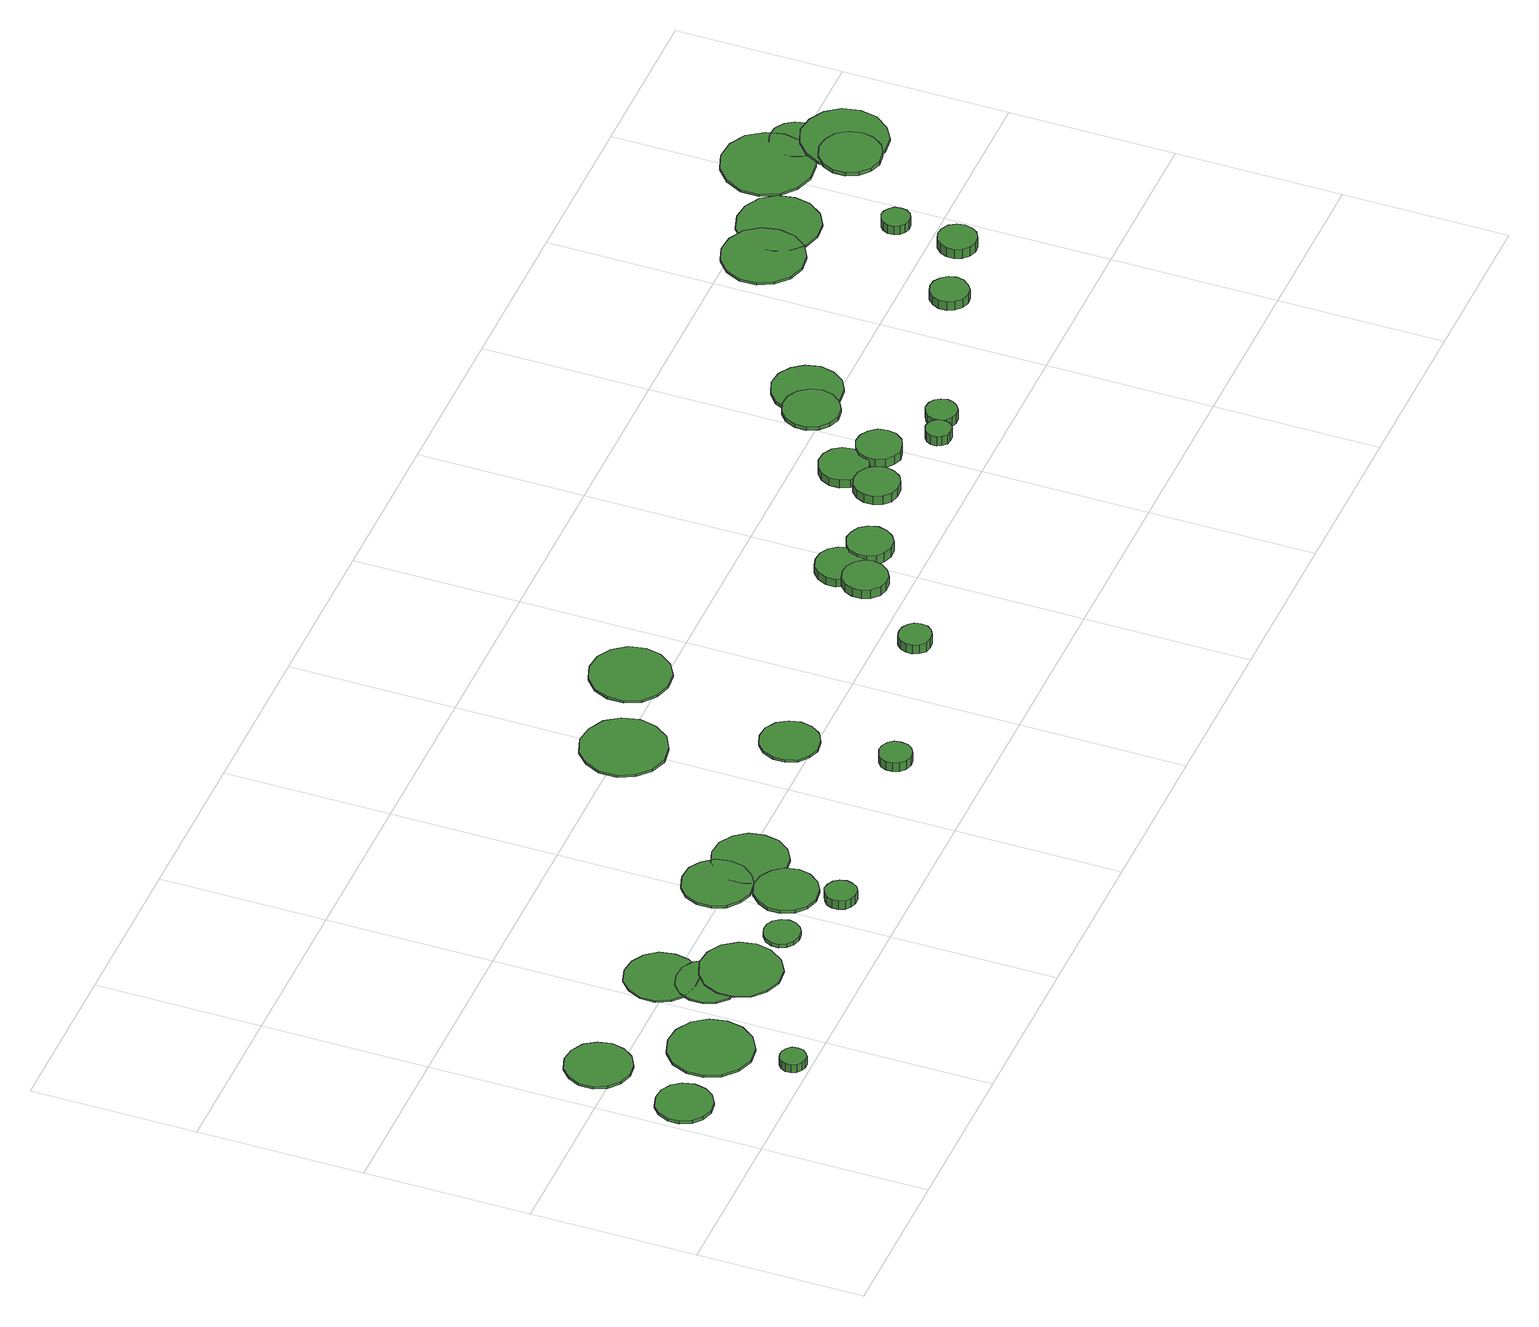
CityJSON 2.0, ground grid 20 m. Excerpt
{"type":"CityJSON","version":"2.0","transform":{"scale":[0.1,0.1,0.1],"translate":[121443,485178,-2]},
"CityObjects":{
"tree1":{"type":"SolitaryVegetationObject","attributes":{"function":"something"},"geometry":[{"type":"MultiSurface","lod":"1","boundaries":[[[0,1,2,3,4,5,6,7,8,9,10,11,12,13,14]],[[15,16,17,18,19,20,21,22,23,24,25,26,27,28,29]],[[0,29,28,1]],[[1,28,27,2]],[[2,27,26,3]],[[3,26,25,4]],[[4,25,24,5]],[[5,24,23,6]],[[6,23,22,7]],[[7,22,21,8]],[[8,21,20,9]],[[9,20,19,10]],[[10,19,18,11]],[[11,18,17,12]],[[12,17,16,13]],[[13,16,15,14]],[[14,15,29,0]]]}]},
"tree2":{"type":"SolitaryVegetationObject","attributes":{"function":"something"},"geometry":[{"type":"MultiSurface","lod":"1","boundaries":[[[30,31,32,33,34,35,36,37,38,39,40,41,42,43,44]],[[45,46,47,48,49,50,51,52,53,54,55,56,57,58,59]],[[30,59,58,31]],[[31,58,57,32]],[[32,57,56,33]],[[33,56,55,34]],[[34,55,54,35]],[[35,54,53,36]],[[36,53,52,37]],[[37,52,51,38]],[[38,51,50,39]],[[39,50,49,40]],[[40,49,48,41]],[[41,48,47,42]],[[42,47,46,43]],[[43,46,45,44]],[[44,45,59,30]]]}]},
"tree3":{"type":"SolitaryVegetationObject","attributes":{"function":"something"},"geometry":[{"type":"MultiSurface","lod":"1","boundaries":[[[60,61,62,63,64,65,66,67,68,69,70,71,72,73,74]],[[75,76,77,78,79,80,81,82,83,84,85,86,87,88,89]],[[60,89,88,61]],[[61,88,87,62]],[[62,87,86,63]],[[63,86,85,64]],[[64,85,84,65]],[[65,84,83,66]],[[66,83,82,67]],[[67,82,81,68]],[[68,81,80,69]],[[69,80,79,70]],[[70,79,78,71]],[[71,78,77,72]],[[72,77,76,73]],[[73,76,75,74]],[[74,75,89,60]]]}]},
"tree4":{"type":"SolitaryVegetationObject","attributes":{"function":"something"},"geometry":[{"type":"MultiSurface","lod":"1","boundaries":[[[90,91,92,93,94,95,96,97,98,99,100,101,102,103,104]],[[105,106,107,108,109,110,111,112,113,114,115,116,117,118,119]],[[90,119,118,91]],[[91,118,117,92]],[[92,117,116,93]],[[93,116,115,94]],[[94,115,114,95]],[[95,114,113,96]],[[96,113,112,97]],[[97,112,111,98]],[[98,111,110,99]],[[99,110,109,100]],[[100,109,108,101]],[[101,108,107,102]],[[102,107,106,103]],[[103,106,105,104]],[[104,105,119,90]]]}]},
"tree5":{"type":"SolitaryVegetationObject","attributes":{"function":"something"},"geometry":[{"type":"MultiSurface","lod":"1","boundaries":[[[120,121,122,123,124,125,126,127,128,129,130,131,132,133,134]],[[135,136,137,138,139,140,141,142,143,144,145,146,147,148,149]],[[120,149,148,121]],[[121,148,147,122]],[[122,147,146,123]],[[123,146,145,124]],[[124,145,144,125]],[[125,144,143,126]],[[126,143,142,127]],[[127,142,141,128]],[[128,141,140,129]],[[129,140,139,130]],[[130,139,138,131]],[[131,138,137,132]],[[132,137,136,133]],[[133,136,135,134]],[[134,135,149,120]]]}]},
"tree6":{"type":"SolitaryVegetationObject","attributes":{"function":"something"},"geometry":[{"type":"MultiSurface","lod":"1","boundaries":[[[150,151,152,153,154,155,156,157,158,159,160,161,162,163,164]],[[165,166,167,168,169,170,171,172,173,174,175,176,177,178,179]],[[150,179,178,151]],[[151,178,177,152]],[[152,177,176,153]],[[153,176,175,154]],[[154,175,174,155]],[[155,174,173,156]],[[156,173,172,157]],[[157,172,171,158]],[[158,171,170,159]],[[159,170,169,160]],[[160,169,168,161]],[[161,168,167,162]],[[162,167,166,163]],[[163,166,165,164]],[[164,165,179,150]]]}]},
"tree7":{"type":"SolitaryVegetationObject","attributes":{"function":"something"},"geometry":[{"type":"MultiSurface","lod":"1","boundaries":[[[180,181,182,183,184,185,186,187,188,189,190,191,192,193,194]],[[195,196,197,198,199,200,201,202,203,204,205,206,207,208,209]],[[180,209,208,181]],[[181,208,207,182]],[[182,207,206,183]],[[183,206,205,184]],[[184,205,204,185]],[[185,204,203,186]],[[186,203,202,187]],[[187,202,201,188]],[[188,201,200,189]],[[189,200,199,190]],[[190,199,198,191]],[[191,198,197,192]],[[192,197,196,193]],[[193,196,195,194]],[[194,195,209,180]]]}]},
"tree8":{"type":"SolitaryVegetationObject","attributes":{"function":"something"},"geometry":[{"type":"MultiSurface","lod":"1","boundaries":[[[210,211,212,213,214,215,216,217,218,219,220,221,222,223,224]],[[225,226,227,228,229,230,231,232,233,234,235,236,237,238,239]],[[210,239,238,211]],[[211,238,237,212]],[[212,237,236,213]],[[213,236,235,214]],[[214,235,234,215]],[[215,234,233,216]],[[216,233,232,217]],[[217,232,231,218]],[[218,231,230,219]],[[219,230,229,220]],[[220,229,228,221]],[[221,228,227,222]],[[222,227,226,223]],[[223,226,225,224]],[[224,225,239,210]]]}]},
"tree9":{"type":"SolitaryVegetationObject","attributes":{"function":"something"},"geometry":[{"type":"MultiSurface","lod":"1","boundaries":[[[240,241,242,243,244,245,246,247,248,249,250,251,252,253,254]],[[255,256,257,258,259,260,261,262,263,264,265,266,267,268,269]],[[240,269,268,241]],[[241,268,267,242]],[[242,267,266,243]],[[243,266,265,244]],[[244,265,264,245]],[[245,264,263,246]],[[246,263,262,247]],[[247,262,261,248]],[[248,261,260,249]],[[249,260,259,250]],[[250,259,258,251]],[[251,258,257,252]],[[252,257,256,253]],[[253,256,255,254]],[[254,255,269,240]]]}]},
"tree10":{"type":"SolitaryVegetationObject","attributes":{"function":"something"},"geometry":[{"type":"MultiSurface","lod":"1","boundaries":[[[270,271,272,273,274,275,276,277,278,279,280,281,282,283,284]],[[285,286,287,288,289,290,291,292,293,294,295,296,297,298,299]],[[270,299,298,271]],[[271,298,297,272]],[[272,297,296,273]],[[273,296,295,274]],[[274,295,294,275]],[[275,294,293,276]],[[276,293,292,277]],[[277,292,291,278]],[[278,291,290,279]],[[279,290,289,280]],[[280,289,288,281]],[[281,288,287,282]],[[282,287,286,283]],[[283,286,285,284]],[[284,285,299,270]]]}]},
"tree11":{"type":"SolitaryVegetationObject","attributes":{"function":"something"},"geometry":[{"type":"MultiSurface","lod":"1","boundaries":[[[300,301,302,303,304,305,306,307,308,309,310,311,312,313,314]],[[315,316,317,318,319,320,321,322,323,324,325,326,327,328,329]],[[300,329,328,301]],[[301,328,327,302]],[[302,327,326,303]],[[303,326,325,304]],[[304,325,324,305]],[[305,324,323,306]],[[306,323,322,307]],[[307,322,321,308]],[[308,321,320,309]],[[309,320,319,310]],[[310,319,318,311]],[[311,318,317,312]],[[312,317,316,313]],[[313,316,315,314]],[[314,315,329,300]]]}]},
"tree12":{"type":"SolitaryVegetationObject","attributes":{"function":"something"},"geometry":[{"type":"MultiSurface","lod":"1","boundaries":[[[330,331,332,333,334,335,336,337,338,339,340,341,342,343,344]],[[345,346,347,348,349,350,351,352,353,354,355,356,357,358,359]],[[330,359,358,331]],[[331,358,357,332]],[[332,357,356,333]],[[333,356,355,334]],[[334,355,354,335]],[[335,354,353,336]],[[336,353,352,337]],[[337,352,351,338]],[[338,351,350,339]],[[339,350,349,340]],[[340,349,348,341]],[[341,348,347,342]],[[342,347,346,343]],[[343,346,345,344]],[[344,345,359,330]]]}]},
"tree13":{"type":"SolitaryVegetationObject","attributes":{"function":"something"},"geometry":[{"type":"MultiSurface","lod":"1","boundaries":[[[360,361,362,363,364,365,366,367,368,369,370,371,372,373,374]],[[375,376,377,378,379,380,381,382,383,384,385,386,387,388,389]],[[360,389,388,361]],[[361,388,387,362]],[[362,387,386,363]],[[363,386,385,364]],[[364,385,384,365]],[[365,384,383,366]],[[366,383,382,367]],[[367,382,381,368]],[[368,381,380,369]],[[369,380,379,370]],[[370,379,378,371]],[[371,378,377,372]],[[372,377,376,373]],[[373,376,375,374]],[[374,375,389,360]]]}]},
"tree14":{"type":"SolitaryVegetationObject","attributes":{"function":"something"},"geometry":[{"type":"MultiSurface","lod":"1","boundaries":[[[390,391,392,393,394,395,396,397,398,399,400,401,402,403,404]],[[405,406,407,408,409,410,411,412,413,414,415,416,417,418,419]],[[390,419,418,391]],[[391,418,417,392]],[[392,417,416,393]],[[393,416,415,394]],[[394,415,414,395]],[[395,414,413,396]],[[396,413,412,397]],[[397,412,411,398]],[[398,411,410,399]],[[399,410,409,400]],[[400,409,408,401]],[[401,408,407,402]],[[402,407,406,403]],[[403,406,405,404]],[[404,405,419,390]]]}]},
"tree15":{"type":"SolitaryVegetationObject","attributes":{"function":"something"},"geometry":[{"type":"MultiSurface","lod":"1","boundaries":[[[420,421,422,423,424,425,426,427,428,429,430,431,432,433,434]],[[435,436,437,438,439,440,441,442,443,444,445,446,447,448,449]],[[420,449,448,421]],[[421,448,447,422]],[[422,447,446,423]],[[423,446,445,424]],[[424,445,444,425]],[[425,444,443,426]],[[426,443,442,427]],[[427,442,441,428]],[[428,441,440,429]],[[429,440,439,430]],[[430,439,438,431]],[[431,438,437,432]],[[432,437,436,433]],[[433,436,435,434]],[[434,435,449,420]]]}]},
"tree16":{"type":"SolitaryVegetationObject","attributes":{"function":"something"},"geometry":[{"type":"MultiSurface","lod":"1","boundaries":[[[450,451,452,453,454,455,456,457,458,459,460,461,462,463,464]],[[465,466,467,468,469,470,471,472,473,474,475,476,477,478,479]],[[450,479,478,451]],[[451,478,477,452]],[[452,477,476,453]],[[453,476,475,454]],[[454,475,474,455]],[[455,474,473,456]],[[456,473,472,457]],[[457,472,471,458]],[[458,471,470,459]],[[459,470,469,460]],[[460,469,468,461]],[[461,468,467,462]],[[462,467,466,463]],[[463,466,465,464]],[[464,465,479,450]]]}]},
"tree17":{"type":"SolitaryVegetationObject","attributes":{"function":"something"},"geometry":[{"type":"MultiSurface","lod":"1","boundaries":[[[480,481,482,483,484,485,486,487,488,489,490,491,492,493,494]],[[495,496,497,498,499,500,501,502,503,504,505,506,507,508,509]],[[480,509,508,481]],[[481,508,507,482]],[[482,507,506,483]],[[483,506,505,484]],[[484,505,504,485]],[[485,504,503,486]],[[486,503,502,487]],[[487,502,501,488]],[[488,501,500,489]],[[489,500,499,490]],[[490,499,498,491]],[[491,498,497,492]],[[492,497,496,493]],[[493,496,495,494]],[[494,495,509,480]]]}]},
"tree18":{"type":"SolitaryVegetationObject","attributes":{"function":"something"},"geometry":[{"type":"MultiSurface","lod":"1","boundaries":[[[510,511,512,513,514,515,516,517,518,519,520,521,522,523,524]],[[525,526,527,528,529,530,531,532,533,534,535,536,537,538,539]],[[510,539,538,511]],[[511,538,537,512]],[[512,537,536,513]],[[513,536,535,514]],[[514,535,534,515]],[[515,534,533,516]],[[516,533,532,517]],[[517,532,531,518]],[[518,531,530,519]],[[519,530,529,520]],[[520,529,528,521]],[[521,528,527,522]],[[522,527,526,523]],[[523,526,525,524]],[[524,525,539,510]]]}]},
"tree19":{"type":"SolitaryVegetationObject","attributes":{"function":"something"},"geometry":[{"type":"MultiSurface","lod":"1","boundaries":[[[540,541,542,543,544,545,546,547,548,549,550,551,552,553,554]],[[555,556,557,558,559,560,561,562,563,564,565,566,567,568,569]],[[540,569,568,541]],[[541,568,567,542]],[[542,567,566,543]],[[543,566,565,544]],[[544,565,564,545]],[[545,564,563,546]],[[546,563,562,547]],[[547,562,561,548]],[[548,561,560,549]],[[549,560,559,550]],[[550,559,558,551]],[[551,558,557,552]],[[552,557,556,553]],[[553,556,555,554]],[[554,555,569,540]]]}]},
"tree20":{"type":"SolitaryVegetationObject","attributes":{"function":"something"},"geometry":[{"type":"MultiSurface","lod":"1","boundaries":[[[570,571,572,573,574,575,576,577,578,579,580,581,582,583,584]],[[585,586,587,588,589,590,591,592,593,594,595,596,597,598,599]],[[570,599,598,571]],[[571,598,597,572]],[[572,597,596,573]],[[573,596,595,574]],[[574,595,594,575]],[[575,594,593,576]],[[576,593,592,577]],[[577,592,591,578]],[[578,591,590,579]],[[579,590,589,580]],[[580,589,588,581]],[[581,588,587,582]],[[582,587,586,583]],[[583,586,585,584]],[[584,585,599,570]]]}]},
"tree21":{"type":"SolitaryVegetationObject","attributes":{"function":"something"},"geometry":[{"type":"MultiSurface","lod":"1","boundaries":[[[600,601,602,603,604,605,606,607,608,609,610,611,612,613,614]],[[615,616,617,618,619,620,621,622,623,624,625,626,627,628,629]],[[600,629,628,601]],[[601,628,627,602]],[[602,627,626,603]],[[603,626,625,604]],[[604,625,624,605]],[[605,624,623,606]],[[606,623,622,607]],[[607,622,621,608]],[[608,621,620,609]],[[609,620,619,610]],[[610,619,618,611]],[[611,618,617,612]],[[612,617,616,613]],[[613,616,615,614]],[[614,615,629,600]]]}]},
"tree22":{"type":"SolitaryVegetationObject","attributes":{"function":"something"},"geometry":[{"type":"MultiSurface","lod":"1","boundaries":[[[630,631,632,633,634,635,636,637,638,639,640,641,642,643,644]],[[645,646,647,648,649,650,651,652,653,654,655,656,657,658,659]],[[630,659,658,631]],[[631,658,657,632]],[[632,657,656,633]],[[633,656,655,634]],[[634,655,654,635]],[[635,654,653,636]],[[636,653,652,637]],[[637,652,651,638]],[[638,651,650,639]],[[639,650,649,640]],[[640,649,648,641]],[[641,648,647,642]],[[642,647,646,643]],[[643,646,645,644]],[[644,645,659,630]]]}]},
"tree23":{"type":"SolitaryVegetationObject","attributes":{"function":"something"},"geometry":[{"type":"MultiSurface","lod":"1","boundaries":[[[660,661,662,663,664,665,666,667,668,669,670,671,672,673,674]],[[675,676,677,678,679,680,681,682,683,684,685,686,687,688,689]],[[660,689,688,661]],[[661,688,687,662]],[[662,687,686,663]],[[663,686,685,664]],[[664,685,684,665]],[[665,684,683,666]],[[666,683,682,667]],[[667,682,681,668]],[[668,681,680,669]],[[669,680,679,670]],[[670,679,678,671]],[[671,678,677,672]],[[672,677,676,673]],[[673,676,675,674]],[[674,675,689,660]]]}]},
"tree24":{"type":"SolitaryVegetationObject","attributes":{"function":"something"},"geometry":[{"type":"MultiSurface","lod":"1","boundaries":[[[690,691,692,693,694,695,696,697,698,699,700,701,702,703,704]],[[705,706,707,708,709,710,711,712,713,714,715,716,717,718,719]],[[690,719,718,691]],[[691,718,717,692]],[[692,717,716,693]],[[693,716,715,694]],[[694,715,714,695]],[[695,714,713,696]],[[696,713,712,697]],[[697,712,711,698]],[[698,711,710,699]],[[699,710,709,700]],[[700,709,708,701]],[[701,708,707,702]],[[702,707,706,703]],[[703,706,705,704]],[[704,705,719,690]]]}]},
"tree25":{"type":"SolitaryVegetationObject","attributes":{"function":"something"},"geometry":[{"type":"MultiSurface","lod":"1","boundaries":[[[720,721,722,723,724,725,726,727,728,729,730,731,732,733,734]],[[735,736,737,738,739,740,741,742,743,744,745,746,747,748,749]],[[720,749,748,721]],[[721,748,747,722]],[[722,747,746,723]],[[723,746,745,724]],[[724,745,744,725]],[[725,744,743,726]],[[726,743,742,727]],[[727,742,741,728]],[[728,741,740,729]],[[729,740,739,730]],[[730,739,738,731]],[[731,738,737,732]],[[732,737,736,733]],[[733,736,735,734]],[[734,735,749,720]]]}]},
"tree26":{"type":"SolitaryVegetationObject","attributes":{"function":"something"},"geometry":[{"type":"MultiSurface","lod":"1","boundaries":[[[750,751,752,753,754,755,756,757,758,759,760,761,762,763,764]],[[765,766,767,768,769,770,771,772,773,774,775,776,777,778,779]],[[750,779,778,751]],[[751,778,777,752]],[[752,777,776,753]],[[753,776,775,754]],[[754,775,774,755]],[[755,774,773,756]],[[756,773,772,757]],[[757,772,771,758]],[[758,771,770,759]],[[759,770,769,760]],[[760,769,768,761]],[[761,768,767,762]],[[762,767,766,763]],[[763,766,765,764]],[[764,765,779,750]]]}]},
"tree27":{"type":"SolitaryVegetationObject","attributes":{"function":"something"},"geometry":[{"type":"MultiSurface","lod":"1","boundaries":[[[780,781,782,783,784,785,786,787,788,789,790,791,792,793,794]],[[795,796,797,798,799,800,801,802,803,804,805,806,807,808,809]],[[780,809,808,781]],[[781,808,807,782]],[[782,807,806,783]],[[783,806,805,784]],[[784,805,804,785]],[[785,804,803,786]],[[786,803,802,787]],[[787,802,801,788]],[[788,801,800,789]],[[789,800,799,790]],[[790,799,798,791]],[[791,798,797,792]],[[792,797,796,793]],[[793,796,795,794]],[[794,795,809,780]]]}]},
"tree28":{"type":"SolitaryVegetationObject","attributes":{"function":"something"},"geometry":[{"type":"MultiSurface","lod":"1","boundaries":[[[810,811,812,813,814,815,816,817,818,819,820,821,822,823,824]],[[825,826,827,828,829,830,831,832,833,834,835,836,837,838,839]],[[810,839,838,811]],[[811,838,837,812]],[[812,837,836,813]],[[813,836,835,814]],[[814,835,834,815]],[[815,834,833,816]],[[816,833,832,817]],[[817,832,831,818]],[[818,831,830,819]],[[819,830,829,820]],[[820,829,828,821]],[[821,828,827,822]],[[822,827,826,823]],[[823,826,825,824]],[[824,825,839,810]]]}]},
"tree29":{"type":"SolitaryVegetationObject","attributes":{"function":"something"},"geometry":[{"type":"MultiSurface","lod":"1","boundaries":[[[840,841,842,843,844,845,846,847,848,849,850,851,852,853,854]],[[855,856,857,858,859,860,861,862,863,864,865,866,867,868,869]],[[840,869,868,841]],[[841,868,867,842]],[[842,867,866,843]],[[843,866,865,844]],[[844,865,864,845]],[[845,864,863,846]],[[846,863,862,847]],[[847,862,861,848]],[[848,861,860,849]],[[849,860,859,850]],[[850,859,858,851]],[[851,858,857,852]],[[852,857,856,853]],[[853,856,855,854]],[[854,855,869,840]]]}]},
"tree30":{"type":"SolitaryVegetationObject","attributes":{"function":"something"},"geometry":[{"type":"MultiSurface","lod":"1","boundaries":[[[870,871,872,873,874,875,876,877,878,879,880,881,882,883,884]],[[885,886,887,888,889,890,891,892,893,894,895,896,897,898,899]],[[870,899,898,871]],[[871,898,897,872]],[[872,897,896,873]],[[873,896,895,874]],[[874,895,894,875]],[[875,894,893,876]],[[876,893,892,877]],[[877,892,891,878]],[[878,891,890,879]],[[879,890,889,880]],[[880,889,888,881]],[[881,888,887,882]],[[882,887,886,883]],[[883,886,885,884]],[[884,885,899,870]]]}]},
"tree31":{"type":"SolitaryVegetationObject","attributes":{"function":"something"},"geometry":[{"type":"MultiSurface","lod":"1","boundaries":[[[900,901,902,903,904,905,906,907,908,909,910,911,912,913,914]],[[915,916,917,918,919,920,921,922,923,924,925,926,927,928,929]],[[900,929,928,901]],[[901,928,927,902]],[[902,927,926,903]],[[903,926,925,904]],[[904,925,924,905]],[[905,924,923,906]],[[906,923,922,907]],[[907,922,921,908]],[[908,921,920,909]],[[909,920,919,910]],[[910,919,918,911]],[[911,918,917,912]],[[912,917,916,913]],[[913,916,915,914]],[[914,915,929,900]]]}]},
"tree32":{"type":"SolitaryVegetationObject","attributes":{"function":"something"},"geometry":[{"type":"MultiSurface","lod":"1","boundaries":[[[930,931,932,933,934,935,936,937,938,939,940,941,942,943,944]],[[945,946,947,948,949,950,951,952,953,954,955,956,957,958,959]],[[930,959,958,931]],[[931,958,957,932]],[[932,957,956,933]],[[933,956,955,934]],[[934,955,954,935]],[[935,954,953,936]],[[936,953,952,937]],[[937,952,951,938]],[[938,951,950,939]],[[939,950,949,940]],[[940,949,948,941]],[[941,948,947,942]],[[942,947,946,943]],[[943,946,945,944]],[[944,945,959,930]]]}]},
"tree33":{"type":"SolitaryVegetationObject","attributes":{"function":"something"},"geometry":[{"type":"MultiSurface","lod":"1","boundaries":[[[960,961,962,963,964,965,966,967,968,969,970,971,972,973,974]],[[975,976,977,978,979,980,981,982,983,984,985,986,987,988,989]],[[960,989,988,961]],[[961,988,987,962]],[[962,987,986,963]],[[963,986,985,964]],[[964,985,984,965]],[[965,984,983,966]],[[966,983,982,967]],[[967,982,981,968]],[[968,981,980,969]],[[969,980,979,970]],[[970,979,978,971]],[[971,978,977,972]],[[972,977,976,973]],[[973,976,975,974]],[[974,975,989,960]]]}]},
"tree34":{"type":"SolitaryVegetationObject","attributes":{"function":"something"},"geometry":[{"type":"MultiSurface","lod":"1","boundaries":[[[990,991,992,993,994,995,996,997,998,999,1000,1001,1002,1003,1004]],[[1005,1006,1007,1008,1009,1010,1011,1012,1013,1014,1015,1016,1017,1018,1019]],[[990,1019,1018,991]],[[991,1018,1017,992]],[[992,1017,1016,993]],[[993,1016,1015,994]],[[994,1015,1014,995]],[[995,1014,1013,996]],[[996,1013,1012,997]],[[997,1012,1011,998]],[[998,1011,1010,999]],[[999,1010,1009,1000]],[[1000,1009,1008,1001]],[[1001,1008,1007,1002]],[[1002,1007,1006,1003]],[[1003,1006,1005,1004]],[[1004,1005,1019,990]]]}]},
"tree35":{"type":"SolitaryVegetationObject","attributes":{"function":"something"},"geometry":[{"type":"MultiSurface","lod":"1","boundaries":[[[1020,1021,1022,1023,1024,1025,1026,1027,1028,1029,1030,1031,1032,1033,1034]],[[1035,1036,1037,1038,1039,1040,1041,1042,1043,1044,1045,1046,1047,1048,1049]],[[1020,1049,1048,1021]],[[1021,1048,1047,1022]],[[1022,1047,1046,1023]],[[1023,1046,1045,1024]],[[1024,1045,1044,1025]],[[1025,1044,1043,1026]],[[1026,1043,1042,1027]],[[1027,1042,1041,1028]],[[1028,1041,1040,1029]],[[1029,1040,1039,1030]],[[1030,1039,1038,1031]],[[1031,1038,1037,1032]],[[1032,1037,1036,1033]],[[1033,1036,1035,1034]],[[1034,1035,1049,1020]]]}]},
"tree36":{"type":"SolitaryVegetationObject","attributes":{"function":"something"},"geometry":[{"type":"MultiSurface","lod":"1","boundaries":[[[1050,1051,1052,1053,1054,1055,1056,1057,1058,1059,1060,1061,1062,1063,1064]],[[1065,1066,1067,1068,1069,1070,1071,1072,1073,1074,1075,1076,1077,1078,1079]],[[1050,1079,1078,1051]],[[1051,1078,1077,1052]],[[1052,1077,1076,1053]],[[1053,1076,1075,1054]],[[1054,1075,1074,1055]],[[1055,1074,1073,1056]],[[1056,1073,1072,1057]],[[1057,1072,1071,1058]],[[1058,1071,1070,1059]],[[1059,1070,1069,1060]],[[1060,1069,1068,1061]],[[1061,1068,1067,1062]],[[1062,1067,1066,1063]],[[1063,1066,1065,1064]],[[1064,1065,1079,1050]]]}]}
},
"vertices":[
[68,106,15],[65,120,15],[57,131,15],[45,138,15],[31,139,15],[17,135,15],[7,126,15],[1,113,15],[1,99,15],[7,86,15],[17,77,15],[31,72,15],[45,74,15],[57,81,15],[65,92,15],[65,92,11],[57,81,11],[45,74,11],[31,72,11],[17,77,11],[7,86,11],[1,99,11],[1,113,11],[7,126,11],[17,135,11],[31,139,11],[45,138,11],[57,131,11],[65,120,11],[68,106,11],
[107,221,10],[103,237,10],[94,251,10],[79,259,10],[63,261,10],[47,256,10],[35,245,10],[28,230,10],[28,213,10],[35,198,10],[47,187,10],[63,182,10],[79,184,10],[94,192,10],[103,205,10],[103,205,7],[94,192,7],[79,184,7],[63,182,7],[47,187,7],[35,198,7],[28,213,7],[28,230,7],[35,245,7],[47,256,7],[63,261,7],[79,259,7],[94,251,7],[103,237,7],[107,221,7],
[161,18,22],[160,25,22],[156,30,22],[150,33,22],[144,34,22],[138,32,22],[133,28,22],[130,22,22],[130,15,22],[133,9,22],[138,5,22],[144,3,22],[150,3,22],[156,7,22],[160,12,22],[160,12,11],[156,7,11],[150,3,11],[144,3,11],[138,5,11],[133,9,11],[130,15,11],[130,22,11],[133,28,11],[138,32,11],[144,34,11],[150,33,11],[156,30,11],[160,25,11],[161,18,11],
[188,114,12],[184,134,12],[172,151,12],[153,162,12],[133,164,12],[113,158,12],[97,144,12],[89,124,12],[89,104,12],[97,85,12],[113,71,12],[133,64,12],[153,66,12],[172,77,12],[184,94,12],[184,94,9],[172,77,9],[153,66,9],[133,64,9],[113,71,9],[97,85,9],[89,104,9],[89,124,9],[97,144,9],[113,158,9],[133,164,9],[153,162,9],[172,151,9],[184,134,9],[188,114,9],
[285,160,10],[282,175,10],[273,188,10],[260,196,10],[244,197,10],[229,193,10],[217,182,10],[211,168,10],[211,152,10],[217,138,10],[229,127,10],[244,123,10],[260,124,10],[273,132,10],[282,145,10],[282,145,8],[273,132,8],[260,124,8],[244,123,8],[229,127,8],[217,138,8],[211,152,8],[211,168,8],[217,182,8],[229,193,8],[244,197,8],[260,196,8],[273,188,8],[282,175,8],[285,160,8],
[280,212,9],[277,230,9],[266,244,9],[251,253,9],[233,255,9],[216,250,9],[203,238,9],[195,221,9],[195,203,9],[203,187,9],[216,175,9],[233,170,9],[251,171,9],[266,180,9],[277,195,9],[277,195,7],[266,180,7],[251,171,7],[233,170,7],[216,175,7],[203,187,7],[195,203,7],[195,221,7],[203,238,7],[216,250,7],[233,255,7],[251,253,7],[266,244,7],[277,230,7],[280,212,7],
[325,132,13],[321,151,13],[309,168,13],[292,178,13],[272,180,13],[253,173,13],[238,160,13],[230,142,13],[230,122,13],[238,104,13],[253,91,13],[272,84,13],[292,86,13],[309,96,13],[321,113,13],[321,113,11],[309,96,11],[292,86,11],[272,84,11],[253,91,11],[238,104,11],[230,122,11],[230,142,11],[238,160,11],[253,173,11],[272,180,11],[292,178,11],[309,168,11],[321,151,11],[325,132,11],
[374,111,16],[372,120,16],[366,128,16],[359,132,16],[350,133,16],[341,130,16],[334,124,16],[330,116,16],[330,107,16],[334,99,16],[341,93,16],[350,90,16],[359,91,16],[366,95,16],[372,103,16],[372,103,11],[366,95,11],[359,91,11],[350,90,11],[341,93,11],[334,99,11],[330,107,11],[330,116,11],[334,124,11],[341,130,11],[350,133,11],[359,132,11],[366,128,11],[372,120,11],[374,111,11],
[454,73,23],[452,81,23],[448,87,23],[441,91,23],[433,92,23],[426,89,23],[420,84,23],[417,77,23],[417,69,23],[420,62,23],[426,57,23],[433,55,23],[441,55,23],[448,59,23],[452,66,23],[452,66,11],[448,59,11],[441,55,11],[433,55,11],[426,57,11],[420,62,11],[417,69,11],[417,77,11],[420,84,11],[426,89,11],[433,92,11],[441,91,11],[448,87,11],[452,81,11],[454,73,11],
[462,134,15],[459,150,15],[449,162,15],[436,170,15],[420,172,15],[405,167,15],[394,156,15],[387,142,15],[387,127,15],[394,112,15],[405,102,15],[420,97,15],[436,99,15],[449,106,15],[459,119,15],[459,119,11],[449,106,11],[436,99,11],[420,97,11],[405,102,11],[394,112,11],[387,127,11],[387,142,11],[394,156,11],[405,167,11],[420,172,11],[436,170,11],[449,162,11],[459,150,11],[462,134,11],
[453,212,11],[450,229,11],[439,243,11],[425,252,11],[407,253,11],[391,248,11],[378,237,11],[371,221,11],[371,204,11],[378,188,11],[391,177,11],[407,171,11],[425,173,11],[439,182,11],[450,196,11],[450,196,8],[439,182,8],[425,173,8],[407,171,8],[391,177,8],[378,188,8],[371,204,8],[371,221,8],[378,237,8],[391,248,8],[407,253,8],[425,252,8],[439,243,8],[450,229,8],[453,212,8],
[509,193,11],[506,211,11],[495,226,11],[479,236,11],[460,238,11],[442,232,11],[429,219,11],[421,202,11],[421,184,11],[429,167,11],[442,154,11],[460,149,11],[479,151,11],[495,160,11],[506,175,11],[506,175,8],[495,160,8],[479,151,8],[460,149,8],[442,154,8],[429,167,8],[421,184,8],[421,202,8],[429,219,8],[442,232,8],[460,238,8],[479,236,8],[495,226,8],[506,211,8],[509,193,8],
[702,104,24],[701,112,24],[696,118,24],[689,122,24],[681,123,24],[673,120,24],[667,115,24],[664,108,24],[664,100,24],[667,92,24],[673,87,24],[681,84,24],[689,85,24],[696,89,24],[701,96,24],[701,96,12],[696,89,12],[689,85,12],[681,84,12],[673,87,12],[667,92,12],[664,100,12],[664,108,12],[667,115,12],[673,120,12],[681,123,12],[689,122,12],[696,118,12],[701,112,12],[702,104,12],
[653,398,7],[648,419,7],[636,436,7],[617,446,7],[596,449,7],[576,442,7],[561,428,7],[552,409,7],[552,387,7],[561,368,7],[576,354,7],[596,347,7],[617,350,7],[636,360,7],[648,377,7],[648,377,4],[636,360,4],[617,350,4],[596,347,4],[576,354,4],[561,368,4],[552,387,4],[552,409,4],[561,428,4],[576,442,4],[596,449,4],[617,446,4],[636,436,4],[648,419,4],[653,398,4],
[707,226,13],[704,240,13],[696,252,13],[683,260,13],[668,261,13],[655,257,13],[644,247,13],[638,233,13],[638,219,13],[644,205,13],[655,196,13],[668,191,13],[683,193,13],[696,200,13],[704,212,13],[704,212,10],[696,200,10],[683,193,10],[668,191,10],[655,196,10],[644,205,10],[638,219,10],[638,233,10],[644,247,10],[655,257,10],[668,261,10],[683,260,10],[696,252,10],[704,240,10],[707,226,10],
[772,437,7],[768,457,7],[756,473,7],[739,483,7],[719,485,7],[700,479,7],[685,465,7],[677,447,7],[677,427,7],[685,409,7],[700,396,7],[719,390,7],[739,392,7],[756,402,7],[768,418,7],[768,418,4],[756,402,4],[739,392,4],[719,390,4],[700,396,4],[685,409,4],[677,427,4],[677,447,4],[685,465,4],[700,479,4],[719,485,4],[739,483,4],[756,473,4],[768,457,4],[772,437,4],
[904,158,24],[903,166,24],[898,172,24],[891,176,24],[883,177,24],[875,175,24],[869,169,24],[866,162,24],[866,154,24],[869,147,24],[875,141,24],[883,139,24],[891,140,24],[898,144,24],[903,150,24],[903,150,11],[898,144,11],[891,140,11],[883,139,11],[875,141,11],[869,147,11],[866,154,11],[866,162,11],[869,169,11],[875,175,11],[883,177,11],[891,176,11],[898,172,11],[903,166,11],[904,158,11],
[988,248,24],[986,258,24],[979,267,24],[969,273,24],[958,274,24],[948,271,24],[939,263,24],[935,253,24],[935,242,24],[939,232,24],[948,224,24],[958,221,24],[969,222,24],[979,228,24],[986,237,24],[986,237,12],[979,228,12],[969,222,12],[958,221,12],[948,224,12],[939,232,12],[935,242,12],[935,253,12],[939,263,12],[948,271,12],[958,274,12],[969,273,12],[979,267,12],[986,258,12],[988,248,12],
[1003,283,21],[1000,295,21],[993,304,21],[983,310,21],[971,311,21],[960,308,21],[951,300,21],[946,289,21],[946,277,21],[951,266,21],[960,258,21],[971,255,21],[983,256,21],[993,262,21],[1000,271,21],[1000,271,10],[993,262,10],[983,256,10],[971,255,10],[960,258,10],[951,266,10],[946,277,10],[946,289,10],[951,300,10],[960,308,10],[971,311,10],[983,310,10],[993,304,10],[1000,295,10],[1003,283,10],
[1045,264,25],[1042,275,25],[1036,284,25],[1026,289,25],[1015,291,25],[1004,287,25],[996,280,25],[992,269,25],[992,258,25],[996,248,25],[1004,241,25],[1015,237,25],[1026,238,25],[1036,244,25],[1042,253,25],[1042,253,12],[1036,244,12],[1026,238,12],[1015,237,12],[1004,241,12],[996,248,12],[992,258,12],[992,269,12],[996,280,12],[1004,287,12],[1015,291,12],[1026,289,12],[1036,284,12],[1042,275,12],[1045,264,12],
[1148,295,23],[1145,306,23],[1139,315,23],[1129,321,23],[1118,322,23],[1107,319,23],[1099,311,23],[1095,301,23],[1095,290,23],[1099,280,23],[1107,272,23],[1118,269,23],[1129,270,23],[1139,275,23],[1145,284,23],[1145,284,11],[1139,275,11],[1129,270,11],[1118,269,11],[1107,272,11],[1099,280,11],[1095,290,11],[1095,301,11],[1099,311,11],[1107,319,11],[1118,322,11],[1129,321,11],[1139,315,11],[1145,306,11],[1148,295,11],
[1167,342,21],[1165,354,21],[1158,364,21],[1147,370,21],[1135,371,21],[1124,367,21],[1115,359,21],[1110,348,21],[1110,336,21],[1115,325,21],[1124,317,21],[1135,313,21],[1147,314,21],[1158,320,21],[1165,330,21],[1165,330,10],[1158,320,10],[1147,314,10],[1135,313,10],[1124,317,10],[1115,325,10],[1110,336,10],[1110,348,10],[1115,359,10],[1124,367,10],[1135,371,10],[1147,370,10],[1158,364,10],[1165,354,10],[1167,342,10],
[1208,316,24],[1206,327,24],[1199,336,24],[1189,342,24],[1178,343,24],[1168,339,24],[1159,332,24],[1155,322,24],[1155,311,24],[1159,300,24],[1168,293,24],[1178,289,24],[1189,291,24],[1199,296,24],[1206,305,24],[1206,305,12],[1199,296,12],[1189,291,12],[1178,289,12],[1168,293,12],[1159,300,12],[1155,311,12],[1155,322,12],[1159,332,12],[1168,339,12],[1178,343,12],[1189,342,12],[1199,336,12],[1206,327,12],[1208,316,12],
[1248,265,23],[1247,271,23],[1243,276,23],[1238,279,23],[1232,280,23],[1226,278,23],[1221,274,23],[1218,268,23],[1218,261,23],[1221,256,23],[1226,251,23],[1232,250,23],[1238,250,23],[1243,253,23],[1247,258,23],[1247,258,10],[1243,253,10],[1238,250,10],[1232,250,10],[1226,251,10],[1221,256,10],[1218,261,10],[1218,268,10],[1221,274,10],[1226,278,10],[1232,280,10],[1238,279,10],[1243,276,10],[1247,271,10],[1248,265,10],
[1284,273,23],[1282,281,23],[1278,287,23],[1271,291,23],[1263,292,23],[1256,289,23],[1250,284,23],[1247,277,23],[1247,269,23],[1250,262,23],[1256,257,23],[1263,255,23],[1271,256,23],[1278,260,23],[1282,266,23],[1282,266,10],[1278,260,10],[1271,256,10],[1263,255,10],[1256,257,10],[1250,262,10],[1247,269,10],[1247,277,10],[1250,284,10],[1256,289,10],[1263,292,10],[1271,291,10],[1278,287,10],[1282,281,10],[1284,273,10],
[1258,414,15],[1255,427,15],[1246,439,15],[1234,446,15],[1220,447,15],[1207,443,15],[1197,434,15],[1191,421,15],[1191,407,15],[1197,394,15],[1207,385,15],[1220,380,15],[1234,382,15],[1246,389,15],[1255,400,15],[1255,400,10],[1246,389,10],[1234,382,10],[1220,380,10],[1207,385,10],[1197,394,10],[1191,407,10],[1191,421,10],[1197,434,10],[1207,443,10],[1220,447,10],[1234,446,10],[1246,439,10],[1255,427,10],[1258,414,10],
[1298,431,13],[1294,448,13],[1284,462,13],[1269,471,13],[1252,473,13],[1235,467,13],[1222,456,13],[1215,440,13],[1215,423,13],[1222,407,13],[1235,395,13],[1252,390,13],[1269,392,13],[1284,400,13],[1294,414,13],[1294,414,10],[1284,400,10],[1269,392,10],[1252,390,10],[1235,395,10],[1222,407,10],[1215,423,10],[1215,440,10],[1222,456,10],[1235,467,10],[1252,473,10],[1269,471,10],[1284,462,10],[1294,448,10],[1298,431,10],
[1487,341,24],[1485,350,24],[1479,358,24],[1471,363,24],[1462,364,24],[1453,361,24],[1446,354,24],[1442,346,24],[1442,336,24],[1446,328,24],[1453,321,24],[1462,318,24],[1471,319,24],[1479,324,24],[1485,332,24],[1485,332,12],[1479,324,12],[1471,319,12],[1462,318,12],[1453,321,12],[1446,328,12],[1442,336,12],[1442,346,12],[1446,354,12],[1453,361,12],[1462,364,12],[1471,363,12],[1479,358,12],[1485,350,12],[1487,341,12],
[1508,562,11],[1504,582,11],[1492,599,11],[1474,609,11],[1454,611,11],[1435,605,11],[1420,591,11],[1411,573,11],[1411,552,11],[1420,534,11],[1435,520,11],[1454,514,11],[1474,516,11],[1492,526,11],[1504,542,11],[1504,542,8],[1492,526,8],[1474,516,8],[1454,514,8],[1435,520,8],[1420,534,8],[1411,552,8],[1411,573,8],[1420,591,8],[1435,605,8],[1454,611,8],[1474,609,8],[1492,599,8],[1504,582,8],[1508,562,8],
[1576,366,24],[1574,375,24],[1569,383,24],[1560,388,24],[1551,389,24],[1542,386,24],[1535,379,24],[1531,371,24],[1531,361,24],[1535,353,24],[1542,346,24],[1551,343,24],[1560,344,24],[1569,349,24],[1574,357,24],[1574,357,11],[1569,349,11],[1560,344,11],[1551,343,11],[1542,346,11],[1535,353,11],[1531,361,11],[1531,371,11],[1535,379,11],[1542,386,11],[1551,389,11],[1560,388,11],[1569,383,11],[1574,375,11],[1576,366,11],
[1567,566,11],[1563,586,11],[1551,603,11],[1533,613,11],[1513,615,11],[1493,609,11],[1478,595,11],[1470,577,11],[1470,556,11],[1478,538,11],[1493,524,11],[1513,518,11],[1533,520,11],[1551,530,11],[1563,547,11],[1563,547,9],[1551,530,9],[1533,520,9],[1513,518,9],[1493,524,9],[1478,538,9],[1470,556,9],[1470,577,9],[1478,595,9],[1493,609,9],[1513,615,9],[1533,613,9],[1551,603,9],[1563,586,9],[1567,566,9],
[1580,444,22],[1579,451,22],[1575,456,22],[1569,460,22],[1562,461,22],[1555,458,22],[1550,454,22],[1547,447,22],[1547,440,22],[1550,434,22],[1555,429,22],[1562,427,22],[1569,428,22],[1575,431,22],[1579,437,22],[1579,437,10],[1575,431,10],[1569,428,10],[1562,427,10],[1555,429,10],[1550,434,10],[1547,440,10],[1547,447,10],[1550,454,10],[1555,458,10],[1562,461,10],[1569,460,10],[1575,456,10],[1579,451,10],[1580,444,10],
[1668,617,10],[1663,639,10],[1650,658,10],[1630,669,10],[1607,671,10],[1586,664,10],[1569,649,10],[1559,628,10],[1559,606,10],[1569,585,10],[1586,570,10],[1607,563,10],[1630,565,10],[1650,576,10],[1663,595,10],[1663,595,7],[1650,576,7],[1630,565,7],[1607,563,7],[1586,570,7],[1569,585,7],[1559,606,7],[1559,628,7],[1569,649,7],[1586,664,7],[1607,671,7],[1630,669,7],[1650,658,7],[1663,639,7],[1668,617,7],
[1696,535,15],[1693,550,15],[1684,563,15],[1671,570,15],[1656,572,15],[1641,567,15],[1630,557,15],[1624,543,15],[1624,528,15],[1630,514,15],[1641,504,15],[1656,499,15],[1671,501,15],[1684,508,15],[1693,521,15],[1693,521,10],[1684,508,10],[1671,501,10],[1656,499,10],[1641,504,10],[1630,514,10],[1624,528,10],[1624,543,10],[1630,557,10],[1641,567,10],[1656,572,10],[1671,570,10],[1684,563,10],[1693,550,10],[1696,535,10],
[1695,602,10],[1692,615,10],[1685,625,10],[1674,632,10],[1661,633,10],[1648,629,10],[1639,620,10],[1634,609,10],[1634,596,10],[1639,584,10],[1648,575,10],[1661,571,10],[1674,573,10],[1685,579,10],[1692,590,10],[1692,590,8],[1685,579,8],[1674,573,8],[1661,571,8],[1648,575,8],[1639,584,8],[1634,596,8],[1634,609,8],[1639,620,8],[1648,629,8],[1661,633,8],[1674,632,8],[1685,625,8],[1692,615,8],[1695,602,8],
[1734,552,13],[1730,573,13],[1717,590,13],[1699,600,13],[1678,603,13],[1658,596,13],[1642,582,13],[1633,563,13],[1633,541,13],[1642,522,13],[1658,508,13],[1678,501,13],[1699,503,13],[1717,514,13],[1730,531,13],[1730,531,10],[1717,514,10],[1699,503,10],[1678,501,10],[1658,508,10],[1642,522,10],[1633,541,10],[1633,563,10],[1642,582,10],[1658,596,10],[1678,603,10],[1699,600,10],[1717,590,10],[1730,573,10],[1734,552,10]
]}
